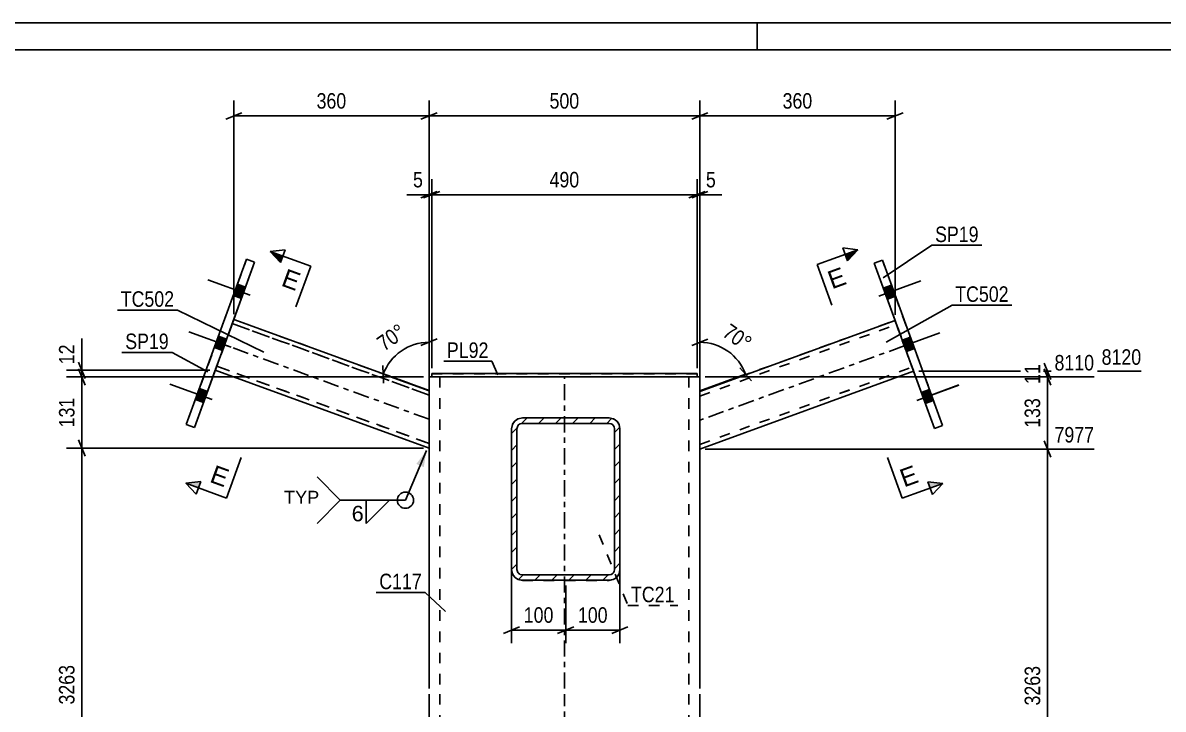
# Model space of a CAD drawing. Header units: millimetres. Extents: x -135 to 459, y -180 to 240.
# Drawn here: x 113.8 to 324.3, y 112.8 to 239.6 of the extents above; entities that cross this region are included whole.
import ezdxf

# ---------------------------------------------------------------- set-up
doc = ezdxf.new("R2010")
doc.units = ezdxf.units.MM
doc.linetypes.add('DXK_LINE_DOT2', pattern=[3.9198, 1.9599, -1.9599])
doc.linetypes.add('DXK_LINE_DOT3', pattern=[5.9187, 2.979, -0.9799, 0.9799, -0.9799])
doc.styles.add('Arial', font='ARIAL.TTF', dxfattribs={"height": 0.2})
doc.styles.add('Arial Narrow', font='ARIALN.TTF', dxfattribs={"height": 0.2})

# ---------------------------------------------------------------- blocks, each defined once
blk = doc.blocks.new('Unknown-284869733-1134')
at = {"color": 5, "linetype": 'Continuous'}
for p, q in [((459.38, 239.6), (-134.62, 239.6)), ((249.38, 234.6), (249.38, 239.6)), ((454.38, 234.6), (-129.62, 234.6))]:
    blk.add_line(p, q, dxfattribs=at)
blk = doc.blocks.new('Part-284869733-2515 - 2499')
at = {"color": 2, "linetype": 'Continuous'}
for p, q in [((155.06, 195.91), (143.95, 165.37)), ((156.56, 195.36), (155.06, 195.91)), ((145.45, 164.82), (156.56, 195.36)), ((156.56, 195.35), (152.72, 184.78)), ((156.56, 195.36), (156.56, 195.35)), ((156.56, 195.35), (156.56, 195.35)), ((149.3, 175.39), (145.45, 164.81)), ((143.95, 165.37), (145.45, 164.82)), ((143.95, 165.37), (143.95, 165.36)), ((143.95, 165.36), (143.95, 165.37)), ((145.45, 164.81), (143.95, 165.36)), ((145.45, 164.82), (145.45, 164.81))]:
    blk.add_line(p, q, dxfattribs=at)
at = {"color": 7, "linetype": 'DXK_LINE_DOT2'}
for p, q in [((143.95, 165.37), (155.06, 195.9)), ((155.06, 195.91), (155.06, 195.9)), ((155.06, 195.9), (156.56, 195.35)), ((152.72, 184.78), (149.3, 175.39))]:
    blk.add_line(p, q, dxfattribs=at)
blk = doc.blocks.new('Bolt-284869733-2510 - 2499')
at = {"linetype": 'Continuous'}
for points in [[(154.14, 188.68), (154.89, 190.75), (153.39, 191.3), (152.63, 189.23)], [(154.14, 188.68), (154.89, 190.75), (153.39, 191.3), (152.63, 189.23)], [(154.14, 188.69), (154.89, 190.75), (153.39, 191.3), (152.63, 189.23)], [(150.63, 179.05), (151.38, 181.12), (149.88, 181.67), (149.13, 179.6)], [(150.63, 179.05), (151.38, 181.12), (149.88, 181.66), (149.13, 179.6)], [(147.12, 169.42), (147.88, 171.49), (146.37, 172.04), (145.62, 169.97)], [(147.12, 169.42), (147.88, 171.49), (146.37, 172.03), (145.62, 169.97)], [(147.12, 169.42), (147.88, 171.49), (146.37, 172.03), (145.62, 169.97)]]:
    blk.add_hatch(color=1, dxfattribs=at).paths.add_polyline_path(points)
at = {"color": 1, "linetype": 'Continuous'}
for p, q in [((155.73, 189.27), (147.93, 192.11)), ((155.73, 189.27), (147.93, 192.11)), ((155.73, 189.27), (147.93, 192.11)), ((154.89, 190.75), (153.39, 191.3)), ((154.89, 190.75), (153.39, 191.3)), ((154.89, 190.75), (153.39, 191.3)), ((154.14, 188.68), (152.63, 189.23)), ((154.14, 188.68), (152.63, 189.23)), ((154.14, 188.69), (152.63, 189.23)), ((152.23, 179.64), (144.43, 182.48)), ((152.23, 179.64), (144.43, 182.48)), ((151.38, 181.12), (149.88, 181.67)), ((151.38, 181.12), (149.88, 181.66)), ((150.63, 179.05), (149.13, 179.6)), ((150.63, 179.05), (149.13, 179.6)), ((148.72, 170.01), (140.92, 172.85)), ((148.72, 170.01), (140.92, 172.85)), ((148.72, 170.01), (140.92, 172.85)), ((147.88, 171.49), (146.37, 172.04)), ((147.88, 171.49), (146.37, 172.03)), ((147.88, 171.49), (146.37, 172.03)), ((147.12, 169.42), (145.62, 169.97)), ((147.12, 169.42), (145.62, 169.97)), ((147.12, 169.42), (145.62, 169.97))]:
    blk.add_line(p, q, dxfattribs=at)
blk = doc.blocks.new('Part-284869733-2651 - 2499')
at = {"color": 7, "linetype": 'DXK_LINE_DOT2'}
for p, q in [((206, 166.58), (205.24, 166.43)), ((206, 166.58), (222, 166.58)), ((206, 166.58), (206, 166.58)), ((222, 166.58), (222, 166.58)), ((222.77, 166.43), (222, 166.58)), ((204.15, 165.34), (204, 164.58)), ((204, 164.58), (204, 138.58)), ((205, 164.58), (205.08, 164.96)), ((205, 164.58), (205, 164.58)), ((205, 138.58), (205, 164.58)), ((205.08, 164.96), (205.08, 164.96)), ((205.62, 165.5), (206, 165.58)), ((206, 165.58), (206, 165.58)), ((206, 165.58), (222, 165.58)), ((222, 165.58), (222, 165.58)), ((222, 165.58), (222.38, 165.5)), ((222.93, 164.96), (222.93, 164.96)), ((222.93, 164.96), (223, 164.58)), ((223, 164.58), (223, 164.58)), ((223, 138.58), (223, 164.58)), ((224, 164.58), (223.85, 165.34)), ((224, 164.58), (224, 138.58)), ((204, 138.58), (204.15, 137.81)), ((204.15, 137.81), (204.15, 137.81)), ((205, 138.58), (205, 138.58)), ((205.08, 138.2), (205, 138.58)), ((206, 137.58), (205.62, 137.66)), ((206, 137.58), (206, 137.58)), ((206, 137.58), (222, 137.58)), ((222.38, 137.66), (222, 137.58)), ((222, 137.58), (222, 137.58)), ((223, 138.58), (222.93, 138.2)), ((223, 138.58), (223, 138.58)), ((223.85, 137.81), (224, 138.58)), ((223.85, 137.81), (223.85, 137.81)), ((205.24, 136.73), (206, 136.58)), ((206, 136.58), (222, 136.58)), ((206, 136.58), (206, 136.58)), ((222, 136.58), (222.77, 136.73)), ((222, 136.58), (222, 136.58))]:
    blk.add_line(p, q, dxfattribs=at)
at = {"color": 7, "linetype": 'DXK_LINE_DOT3'}
blk.add_line((214, 151.57), (214, 151.58), dxfattribs=at)
at = {"color": 7, "linetype": 'DXK_LINE_DOT2'}
for centre, radius, start, end in [((206, 164.58), 2, 112.5, 157.5), ((222, 164.58), 2, 22.5, 67.5), ((206, 164.58), 1, 112.5, 157.5), ((222, 164.58), 1, 22.5, 67.5), ((206, 138.58), 2, 202.5, 247.5), ((206, 138.58), 1, 202.5, 247.5), ((222, 138.58), 1, 292.5, 337.5), ((222, 138.58), 2, 292.5, 337.5)]:
    blk.add_arc(centre, radius, start, end, dxfattribs=at)
blk = doc.blocks.new('Part-284869733-2594 - 2499')
at = {"color": 7, "linetype": 'DXK_LINE_DOT2'}
for p, q in [((152.38, 183.86), (149.59, 176.2)), ((152.38, 183.86), (149.63, 176.32)), ((152.27, 183.57), (149.74, 176.6)), ((152.27, 183.57), (149.74, 176.6)), ((152.27, 183.57), (152.42, 183.97)), ((152.36, 183.81), (152.27, 183.57)), ((152.42, 183.98), (152.36, 183.81)), ((152.56, 184.34), (152.38, 183.86)), ((152.38, 183.86), (152.56, 184.34)), ((152.42, 183.97), (152.44, 184.03)), ((152.44, 184.03), (152.42, 183.98)), ((152.44, 184.03), (188.76, 170.81)), ((188.76, 170.81), (152.44, 184.03)), ((152.44, 184.03), (152.44, 184.03)), ((152.68, 184.67), (152.56, 184.34)), ((152.56, 184.34), (152.68, 184.67)), ((152.72, 184.78), (152.68, 184.67)), ((152.68, 184.67), (152.72, 184.78)), ((188.76, 171.66), (152.72, 184.78)), ((152.72, 184.78), (152.72, 184.78)), ((149.34, 175.5), (149.3, 175.39)), ((149.3, 175.39), (149.34, 175.5)), ((149.3, 175.39), (149.3, 175.39)), ((149.46, 175.83), (149.34, 175.5)), ((149.34, 175.5), (149.46, 175.83)), ((149.46, 175.83), (149.63, 176.32)), ((149.59, 176.2), (149.46, 175.83)), ((149.59, 176.2), (149.57, 176.14)), ((149.57, 176.14), (149.59, 176.2)), ((149.57, 176.14), (188.76, 161.87)), ((188.76, 161.87), (149.57, 176.14)), ((149.57, 176.14), (149.57, 176.14)), ((149.74, 176.6), (149.59, 176.2)), ((149.59, 176.2), (149.65, 176.36)), ((149.65, 176.36), (149.74, 176.6)), ((188.76, 161.02), (188.76, 171.66))]:
    blk.add_line(p, q, dxfattribs=at)
at = {"color": 2, "linetype": 'Continuous'}
for p, q in [((188.76, 171.66), (152.72, 184.78)), ((149.3, 175.39), (188.76, 161.02)), ((188.76, 161.02), (149.3, 175.39))]:
    blk.add_line(p, q, dxfattribs=at)
at = {"color": 7, "linetype": 'DXK_LINE_DOT3'}
blk.add_line((188.76, 166.34), (151.01, 180.09), dxfattribs=at)
blk = doc.blocks.new('Bolt-284869733-2535 - 2499')
at = {"linetype": 'Continuous'}
for points in [[(272.64, 190.58), (273.39, 188.51), (274.9, 189.06), (274.14, 191.13)], [(272.64, 190.58), (273.39, 188.51), (274.9, 189.06), (274.14, 191.12)], [(272.64, 190.58), (273.39, 188.51), (274.9, 189.06), (274.14, 191.12)], [(276.15, 180.94), (276.9, 178.88), (278.4, 179.42), (277.65, 181.49)], [(276.15, 180.95), (276.9, 178.88), (278.4, 179.43), (277.65, 181.49)], [(279.65, 171.31), (280.4, 169.24), (281.91, 169.79), (281.15, 171.86)], [(279.65, 171.31), (280.4, 169.25), (281.91, 169.79), (281.15, 171.86)], [(279.65, 171.32), (280.4, 169.25), (281.91, 169.8), (281.15, 171.86)]]:
    blk.add_hatch(color=1, dxfattribs=at).paths.add_polyline_path(points)
at = {"color": 1, "linetype": 'Continuous'}
for p, q in [((271.79, 189.1), (279.59, 191.94)), ((271.79, 189.1), (279.59, 191.94)), ((271.79, 189.1), (279.59, 191.94)), ((272.64, 190.58), (274.14, 191.13)), ((272.64, 190.58), (274.14, 191.12)), ((272.64, 190.58), (274.14, 191.12)), ((273.39, 188.51), (274.9, 189.06)), ((273.39, 188.51), (274.9, 189.06)), ((273.39, 188.51), (274.9, 189.06)), ((275.3, 179.47), (283.1, 182.31)), ((275.3, 179.47), (283.1, 182.3)), ((276.15, 180.94), (277.65, 181.49)), ((276.15, 180.95), (277.65, 181.49)), ((276.9, 178.88), (278.4, 179.43)), ((276.9, 178.88), (278.4, 179.42)), ((278.81, 169.84), (286.61, 172.68)), ((278.81, 169.83), (286.61, 172.67)), ((278.81, 169.84), (286.61, 172.67)), ((279.65, 171.31), (281.15, 171.86)), ((279.65, 171.31), (281.15, 171.86)), ((279.65, 171.32), (281.15, 171.86)), ((280.4, 169.25), (281.91, 169.8)), ((280.4, 169.24), (281.91, 169.79)), ((280.4, 169.25), (281.91, 169.79))]:
    blk.add_line(p, q, dxfattribs=at)
blk = doc.blocks.new('Part-284869733-2554 - 2499')
at = {"linetype": 'Continuous'}
blk.add_hatch(color=2, dxfattribs=at).paths.add_polyline_path([(188.76, 35.46), (187.96, 36.86), (189.56, 36.86)])
at = {"color": 2, "linetype": 'Continuous'}
for p, q in [((188.76, 174.17), (188.76, 116.58)), ((188.76, 174.17), (189.07, 174.17)), ((189.07, 174.17), (189.26, 174.17)), ((190.94, 174.17), (191.23, 174.17)), ((191.23, 174.17), (192.76, 174.17)), ((192.76, 174.17), (234.76, 174.17)), ((234.76, 174.17), (236.29, 174.17)), ((236.59, 174.17), (236.29, 174.17)), ((238.46, 174.17), (238.26, 174.17)), ((238.46, 174.17), (238.76, 174.17)), ((238.76, 174.17), (238.76, 116.58)), ((188.76, 115.58), (188.76, 36.4)), ((238.76, 115.58), (238.76, 36.4)), ((188.76, 35.46), (187.96, 36.86)), ((187.96, 36.86), (189.56, 36.86)), ((189.56, 36.86), (188.76, 35.46)), ((188.76, 35.4), (188.76, 15.4)), ((238.76, 35.4), (238.76, 15.4))]:
    blk.add_line(p, q, dxfattribs=at)
at = {"color": 7, "linetype": 'DXK_LINE_DOT2'}
for p, q in [((189.07, 174.16), (188.76, 174.16)), ((189.94, 174.16), (189.07, 174.16)), ((189.26, 174.17), (189.94, 174.17)), ((189.94, 174.17), (190.94, 174.17)), ((191.23, 174.16), (189.94, 174.16)), ((190.76, 174.17), (190.76, 116.58)), ((190.92, 174.17), (190.76, 174.17)), ((190.76, 174.16), (190.92, 174.16)), ((191.35, 174.17), (190.92, 174.17)), ((190.92, 174.16), (191.35, 174.16)), ((192.76, 174.16), (191.23, 174.16)), ((192, 174.17), (191.35, 174.17)), ((191.35, 174.16), (192, 174.16)), ((192.76, 174.17), (192, 174.17)), ((192, 174.16), (192.76, 174.16)), ((192.76, 174.17), (234.76, 174.17)), ((192.76, 174.16), (234.76, 174.16)), ((192.76, 174.16), (234.76, 174.16)), ((235.53, 174.17), (234.76, 174.17)), ((234.76, 174.16), (235.53, 174.16)), ((236.29, 174.16), (234.76, 174.16)), ((236.18, 174.17), (235.53, 174.17)), ((235.53, 174.16), (236.18, 174.16)), ((236.61, 174.17), (236.18, 174.17)), ((236.18, 174.16), (236.61, 174.16)), ((237.59, 174.16), (236.29, 174.16)), ((237.59, 174.17), (236.59, 174.17)), ((236.76, 174.17), (236.61, 174.17)), ((236.61, 174.16), (236.76, 174.16)), ((236.76, 174.17), (236.76, 116.58)), ((238.26, 174.17), (237.59, 174.17)), ((238.46, 174.16), (237.59, 174.16)), ((238.76, 174.16), (238.46, 174.16)), ((190.76, 115.58), (190.76, 36.4)), ((236.76, 115.58), (236.76, 36.4)), ((190.76, 35.4), (190.76, 0.39)), ((236.76, 35.4), (236.76, 0.39)), ((188.76, 15.4), (188.76, 0.39)), ((238.76, 15.4), (238.76, 0.39)), ((188.76, 0.39), (188.76, 0.4)), ((189.07, 0.4), (188.76, 0.4)), ((188.76, 0.39), (189.07, 0.39)), ((189.94, 0.4), (189.07, 0.4)), ((189.07, 0.39), (189.94, 0.39)), ((191.23, 0.4), (189.94, 0.4)), ((189.94, 0.39), (191.23, 0.39)), ((190.76, 0.39), (190.76, 0.4)), ((190.76, 0.4), (190.92, 0.4)), ((190.92, 0.39), (190.76, 0.39)), ((190.92, 0.4), (191.35, 0.4)), ((191.35, 0.39), (190.92, 0.39)), ((192.76, 0.4), (191.23, 0.4)), ((191.23, 0.39), (192.76, 0.39)), ((191.35, 0.4), (192, 0.4)), ((192, 0.39), (191.35, 0.39)), ((192, 0.4), (192.76, 0.4)), ((192.76, 0.39), (192, 0.39)), ((192.76, 0.4), (234.76, 0.4)), ((192.76, 0.4), (234.76, 0.4)), ((192.76, 0.39), (234.76, 0.39)), ((192.76, 0.39), (234.76, 0.39)), ((234.76, 0.4), (235.53, 0.4)), ((236.29, 0.4), (234.76, 0.4)), ((235.53, 0.39), (234.76, 0.39)), ((234.76, 0.39), (236.29, 0.39)), ((235.53, 0.4), (236.18, 0.4)), ((236.18, 0.39), (235.53, 0.39)), ((236.18, 0.4), (236.61, 0.4)), ((236.61, 0.39), (236.18, 0.39)), ((237.59, 0.4), (236.29, 0.4)), ((236.29, 0.39), (237.59, 0.39)), ((236.61, 0.4), (236.76, 0.4)), ((236.76, 0.39), (236.61, 0.39)), ((236.76, 0.39), (236.76, 0.4)), ((238.46, 0.4), (237.59, 0.4)), ((237.59, 0.39), (238.46, 0.39)), ((238.76, 0.4), (238.46, 0.4)), ((238.46, 0.39), (238.76, 0.39)), ((238.76, 0.39), (238.76, 0.4))]:
    blk.add_line(p, q, dxfattribs=at)
at = {"color": 7, "linetype": 'DXK_LINE_DOT3'}
for p, q in [((213.76, 116.58), (213.76, 174.16)), ((213.76, 36.4), (213.76, 115.58)), ((213.76, 0.39), (213.76, 35.4))]:
    blk.add_line(p, q, dxfattribs=at)
at = {"color": 2, "linetype": 'Continuous'}
blk.add_circle((188.76, 36.36), 1, dxfattribs=at)
blk = doc.blocks.new('Part-284869733-2639 - 2499')
at = {"linetype": 'Continuous'}
h = blk.add_hatch(dxfattribs=at)
h.set_pattern_fill('', scale=0.7, style=0, pattern_type=0)
h.set_pattern_definition([(45, (204.002, 138.5916), (-1.57154, 1.57154), [])])
h.paths.add_polyline_path([(204, 164.59), (204, 138.59), (204.15, 137.83), (204.59, 137.18), (205.24, 136.74), (206, 136.59), (222, 136.59), (222.77, 136.74), (223.42, 137.18), (223.85, 137.83), (224, 138.59), (224, 164.59), (223.85, 165.36), (223.42, 166.01), (222.77, 166.44), (222, 166.59), (206, 166.59), (205.24, 166.44), (204.59, 166.01), (204.15, 165.36)])
h.paths.add_polyline_path([(205.29, 165.3), (205.62, 165.52), (206, 165.59), (222, 165.59), (222.38, 165.52), (222.71, 165.3), (222.93, 164.97), (223, 164.59), (223, 138.59), (222.93, 138.21), (222.71, 137.88), (222.38, 137.67), (222, 137.59), (206, 137.59), (205.62, 137.67), (205.29, 137.88), (205.08, 138.21), (205, 138.59), (205, 164.59), (205.08, 164.97)])
at = {"color": 7, "linetype": 'DXK_LINE_DOT2'}
for p, q in [((205.24, 166.44), (206, 166.59)), ((206, 166.59), (222, 166.59)), ((206, 166.59), (206, 166.59)), ((222, 166.59), (222, 166.59)), ((222, 166.59), (222.77, 166.44)), ((204, 164.59), (204.15, 165.35)), ((204, 164.59), (204, 138.59)), ((205.08, 164.97), (205, 164.59)), ((205, 164.59), (205, 164.59)), ((205, 138.59), (205, 164.59)), ((205.08, 164.97), (205.08, 164.97)), ((222.93, 164.97), (222.93, 164.97)), ((223, 164.59), (222.93, 164.97)), ((223, 164.59), (223, 164.59)), ((223, 138.59), (223, 164.59)), ((223.85, 165.35), (224, 164.59)), ((224, 164.59), (224, 138.59)), ((204.15, 137.82), (204, 138.59)), ((204.15, 137.82), (204.15, 137.83)), ((205, 138.59), (205, 138.59)), ((205, 138.59), (205.08, 138.21)), ((205.62, 137.66), (206, 137.59)), ((206, 137.59), (206, 137.59)), ((206, 137.59), (222, 137.59)), ((222, 137.59), (222.38, 137.66)), ((222, 137.59), (222, 137.59)), ((222.93, 138.21), (223, 138.59)), ((223, 138.59), (223, 138.59)), ((224, 138.59), (223.85, 137.82)), ((223.85, 137.82), (223.85, 137.83)), ((224, 138.59), (224, 138.59))]:
    blk.add_line(p, q, dxfattribs=at)
at = {"color": 2, "linetype": 'Continuous'}
for p, q in [((206, 166.59), (205.24, 166.44)), ((206, 166.59), (222, 166.59)), ((222.77, 166.44), (222, 166.59)), ((204.15, 165.36), (204, 164.59)), ((204, 138.59), (204, 164.59)), ((205, 164.59), (205.08, 164.97)), ((205, 138.59), (205, 164.59)), ((206, 165.59), (205.62, 165.51)), ((205.62, 165.52), (206, 165.59)), ((206, 165.59), (206, 165.59)), ((206, 165.59), (222, 165.59)), ((206, 165.59), (222, 165.59)), ((222, 165.59), (222, 165.59)), ((222.38, 165.51), (222, 165.59)), ((222, 165.59), (222.38, 165.52)), ((222.93, 164.97), (223, 164.59)), ((223, 138.59), (223, 164.59)), ((224, 164.59), (223.85, 165.36)), ((224, 138.59), (224, 164.59)), ((204, 138.59), (204.15, 137.83)), ((205.08, 138.21), (205, 138.59)), ((206, 137.59), (205.62, 137.67)), ((206, 137.59), (222, 137.59)), ((222.38, 137.67), (222, 137.59)), ((223, 138.59), (222.93, 138.21)), ((223.85, 137.83), (224, 138.59)), ((206, 136.59), (205.24, 136.74)), ((205.24, 136.74), (206, 136.59)), ((206, 136.59), (222, 136.59)), ((206, 136.59), (206, 136.59)), ((206, 136.59), (222, 136.59)), ((222.77, 136.74), (222, 136.59)), ((222, 136.59), (222.77, 136.74)), ((222, 136.59), (222, 136.59))]:
    blk.add_line(p, q, dxfattribs=at)
at = {"color": 7, "linetype": 'DXK_LINE_DOT3'}
blk.add_line((214, 151.59), (214, 151.59), dxfattribs=at)
at = {"color": 7, "linetype": 'DXK_LINE_DOT2'}
for centre, radius, start, end in [((206, 164.59), 2, 112.5, 157.5), ((222, 164.59), 2, 22.5, 67.5), ((206, 138.59), 1, 202.5, 247.5), ((222, 138.59), 1, 292.5, 337.5)]:
    blk.add_arc(centre, radius, start, end, dxfattribs=at)
at = {"color": 2, "linetype": 'Continuous'}
for centre, radius, start, end in [((206, 164.59), 2, 112.5, 157.5), ((222, 164.59), 2, 22.5, 67.5), ((206, 164.59), 1, 112.5, 157.5), ((206, 164.59), 1, 112.5, 157.5), ((222, 164.59), 1, 22.5, 67.5), ((222, 164.59), 1, 22.5, 67.5), ((206, 138.59), 2, 202.5, 247.5), ((206, 138.59), 2, 202.5, 247.5), ((206, 138.59), 1, 202.5, 247.5), ((222, 138.59), 1, 292.5, 337.5), ((222, 138.59), 2, 292.5, 337.5), ((222, 138.59), 2, 292.5, 337.5)]:
    blk.add_arc(centre, radius, start, end, dxfattribs=at)
blk = doc.blocks.new('Part-284869733-2588 - 2499')
at = {"color": 2, "linetype": 'Continuous'}
for p, q in [((272.47, 195.73), (270.96, 195.19)), ((270.96, 195.19), (282.08, 164.65)), ((270.96, 195.19), (270.96, 195.18)), ((270.96, 195.18), (270.97, 195.18)), ((270.96, 195.18), (274.81, 184.61)), ((283.58, 165.19), (272.47, 195.73)), ((278.23, 175.21), (282.08, 164.64)), ((282.08, 164.65), (283.58, 165.19)), ((283.58, 165.19), (282.08, 164.64)), ((282.08, 164.65), (282.08, 164.64)), ((283.58, 165.19), (283.58, 165.19)), ((283.58, 165.19), (283.58, 165.19))]:
    blk.add_line(p, q, dxfattribs=at)
at = {"color": 7, "linetype": 'DXK_LINE_DOT2'}
for p, q in [((270.97, 195.18), (272.47, 195.73)), ((272.47, 195.73), (272.47, 195.73)), ((283.58, 165.19), (272.47, 195.73)), ((274.81, 184.61), (278.23, 175.21))]:
    blk.add_line(p, q, dxfattribs=at)
blk = doc.blocks.new('Part-284869733-2609 - 2499')
at = {"color": 2, "linetype": 'Continuous'}
for p, q in [((238.26, 174.77), (189.26, 174.77)), ((189.26, 174.17), (189.26, 174.77)), ((189.26, 174.17), (190.94, 174.17)), ((238.26, 174.17), (236.59, 174.17)), ((238.26, 174.17), (238.26, 174.77))]:
    blk.add_line(p, q, dxfattribs=at)
at = {"color": 7, "linetype": 'DXK_LINE_DOT2'}
for p, q in [((189.26, 174.76), (238.26, 174.76)), ((189.26, 174.16), (189.26, 174.17)), ((189.26, 174.16), (189.26, 174.17)), ((238.26, 174.16), (189.26, 174.16)), ((236.59, 174.17), (190.94, 174.17)), ((238.26, 174.16), (238.26, 174.17)), ((238.26, 174.17), (238.26, 174.16))]:
    blk.add_line(p, q, dxfattribs=at)
blk = doc.blocks.new('Part-284869733-2656 - 2499')
at = {"color": 2, "linetype": 'Continuous'}
for p, q in [((274.81, 184.61), (238.76, 171.49)), ((238.76, 160.85), (278.23, 175.21)), ((238.76, 160.85), (278.23, 175.21))]:
    blk.add_line(p, q, dxfattribs=at)
at = {"color": 7, "linetype": 'DXK_LINE_DOT2'}
for p, q in [((238.76, 171.49), (274.81, 184.61)), ((238.76, 170.64), (275.08, 183.86)), ((238.76, 170.64), (275.08, 183.86)), ((274.81, 184.61), (274.81, 184.61)), ((274.81, 184.61), (274.85, 184.5)), ((274.85, 184.5), (274.81, 184.61)), ((274.85, 184.5), (274.97, 184.17)), ((274.97, 184.17), (274.85, 184.5)), ((274.97, 184.17), (275.15, 183.68)), ((275.08, 183.86), (274.97, 184.17)), ((275.08, 183.86), (277.89, 176.14)), ((275.08, 183.86), (275.08, 183.86)), ((275.11, 183.8), (275.08, 183.86)), ((275.08, 183.86), (275.11, 183.8)), ((275.25, 183.4), (275.11, 183.8)), ((275.11, 183.8), (275.17, 183.64)), ((275.15, 183.68), (277.89, 176.14)), ((275.17, 183.64), (275.25, 183.39)), ((275.25, 183.4), (277.79, 176.43)), ((275.25, 183.39), (277.79, 176.43)), ((238.76, 161.7), (277.96, 175.97)), ((238.76, 161.7), (277.96, 175.96)), ((277.79, 176.43), (277.94, 176.02)), ((277.88, 176.19), (277.79, 176.43)), ((277.94, 176.02), (277.88, 176.19)), ((277.89, 176.14), (278.07, 175.65)), ((278.07, 175.65), (277.89, 176.14)), ((277.94, 176.02), (277.96, 175.96)), ((277.96, 175.97), (277.94, 176.02)), ((277.96, 175.96), (277.96, 175.97)), ((278.07, 175.65), (278.19, 175.33)), ((278.19, 175.33), (278.07, 175.65)), ((278.19, 175.33), (278.23, 175.21)), ((278.23, 175.21), (278.19, 175.33)), ((278.23, 175.21), (278.23, 175.21)), ((238.76, 171.49), (238.76, 160.85))]:
    blk.add_line(p, q, dxfattribs=at)
at = {"color": 7, "linetype": 'DXK_LINE_DOT3'}
blk.add_line((276.52, 179.91), (238.76, 166.17), dxfattribs=at)
blk = doc.blocks.new('AngleDimension-284869733-2753 - 2499')
at = {"color": 7, "linetype": 'Continuous'}
for p, q in [((187.26, 179.98), (190.26, 181.18)), ((188.76, 172.58), (188.76, 180.58)), ((188.76, 180.58), (188.76, 171.58)), ((180.26, 176.27), (180.36, 173.04)), ((180.31, 174.66), (188.76, 171.58))]:
    blk.add_line(p, q, dxfattribs=at)
blk.add_arc((188.76, 171.58), 9, 90, 160, dxfattribs=at)
at = {"color": 0}
blk.add_wipeout([(185.63, 181.69), (183.22, 185.13), (177.93, 181.42), (180.34, 177.98)], dxfattribs=at)
at = {"color": 3, "style": 'Arial Narrow'}
blk.add_text('70°', height=2.863, rotation=35.002, dxfattribs=at).set_placement((180.48, 178.82))
blk = doc.blocks.new('AngleDimension-284869733-2749 - 2499')
at = {"color": 7, "linetype": 'Continuous'}
for p, q in [((240.26, 181.17), (237.26, 179.97)), ((238.76, 172.57), (238.76, 180.57)), ((238.76, 180.57), (238.76, 171.57)), ((246.14, 175.85), (248.3, 173.45)), ((247.22, 174.65), (238.76, 171.57))]:
    blk.add_line(p, q, dxfattribs=at)
blk.add_arc((238.76, 171.57), 9, 20, 90, dxfattribs=at)
at = {"color": 0}
blk.add_wipeout([(247.19, 177.98), (249.6, 181.42), (244.31, 185.12), (241.9, 181.68)], dxfattribs=at)
at = {"color": 3, "style": 'Arial Narrow'}
blk.add_text('70°', height=2.863, rotation=-35.002, dxfattribs=at).set_placement((242.74, 181.83))
blk = doc.blocks.new('StraightDimension-284869733-2773 - 2499')
at = {"color": 7, "linetype": 'Continuous'}
for p, q in [((224, 150.35), (224, 124.99)), ((214, 135.6), (214, 124.99)), ((212.5, 126.79), (215.5, 127.99)), ((214, 127.39), (224, 127.39)), ((225.5, 127.99), (222.5, 126.79))]:
    blk.add_line(p, q, dxfattribs=at)
at = {"color": 0}
blk.add_wipeout([(222.34, 128.14), (222.34, 132.34), (215.66, 132.34), (215.66, 128.14)], dxfattribs=at)
at = {"color": 3, "style": 'Arial Narrow'}
blk.add_text('100', height=2.863, dxfattribs=at).set_placement((216.26, 128.74))
blk = doc.blocks.new('StraightDimension-284869733-2777 - 2499')
at = {"color": 7, "linetype": 'Continuous'}
for p, q in [((204, 150.35), (204, 124.99)), ((214, 135.6), (214, 124.99)), ((202.5, 126.79), (205.5, 127.99)), ((204, 127.39), (214, 127.39)), ((215.5, 127.99), (212.5, 126.79))]:
    blk.add_line(p, q, dxfattribs=at)
at = {"color": 0}
blk.add_wipeout([(212.34, 128.14), (212.34, 132.34), (205.66, 132.34), (205.66, 128.14)], dxfattribs=at)
at = {"color": 3, "style": 'Arial Narrow'}
blk.add_text('100', height=2.863, dxfattribs=at).set_placement((206.26, 128.74))
blk = doc.blocks.new('StraightDimension-284869733-2782 - 2499')
at = {"color": 7, "linetype": 'Continuous'}
for p, q in [((188.76, 175.16), (188.76, 210.69)), ((189.26, 175.77), (189.26, 210.69)), ((187.26, 207.24), (190.26, 208.44)), ((190.76, 208.44), (187.76, 207.24)), ((188.76, 207.84), (189.26, 207.84))]:
    blk.add_line(p, q, dxfattribs=at)
at = {"color": 0}
blk.add_wipeout([(188.24, 208.59), (188.24, 212.79), (185.21, 212.79), (185.21, 208.59)], dxfattribs=at)
at = {"color": 7, "linetype": 'Continuous'}
blk.add_line((188.76, 207.84), (184.69, 207.84), dxfattribs=at)
blk.add_line((188.76, 207.84), (184.69, 207.84), dxfattribs=at)
at = {"color": 3, "style": 'Arial Narrow'}
blk.add_text('5', height=2.86, dxfattribs=at).set_placement((185.81, 209.19))
blk = doc.blocks.new('StraightDimension-284869733-2788 - 2499')
at = {"color": 7, "linetype": 'Continuous'}
for p, q in [((189.26, 175.77), (189.26, 210.69)), ((238.26, 175.77), (238.26, 210.69)), ((190.76, 208.44), (187.76, 207.24)), ((189.26, 207.84), (238.26, 207.84)), ((236.76, 207.24), (239.76, 208.44))]:
    blk.add_line(p, q, dxfattribs=at)
at = {"color": 0}
blk.add_wipeout([(217.11, 208.59), (217.11, 212.79), (210.42, 212.79), (210.42, 208.59)], dxfattribs=at)
at = {"color": 3, "style": 'Arial Narrow'}
blk.add_text('490', height=2.863, dxfattribs=at).set_placement((211.02, 209.19))
blk = doc.blocks.new('StraightDimension-284869733-2796 - 2499')
at = {"color": 7, "linetype": 'Continuous'}
for p, q in [((238.26, 175.77), (238.26, 210.69)), ((238.76, 175.16), (238.76, 210.69)), ((236.76, 207.24), (239.76, 208.44)), ((240.26, 208.44), (237.26, 207.24)), ((238.26, 207.84), (238.76, 207.84))]:
    blk.add_line(p, q, dxfattribs=at)
at = {"color": 0}
blk.add_wipeout([(242.32, 208.59), (242.32, 212.79), (239.29, 212.79), (239.29, 208.59)], dxfattribs=at)
at = {"color": 7, "linetype": 'Continuous'}
blk.add_line((238.76, 207.84), (242.84, 207.84), dxfattribs=at)
blk.add_line((238.76, 207.84), (242.84, 207.84), dxfattribs=at)
at = {"color": 3, "style": 'Arial Narrow'}
blk.add_text('5', height=2.86, dxfattribs=at).set_placement((239.89, 209.19))
blk = doc.blocks.new('StraightDimension-284869733-6772 - 2499')
at = {"color": 7, "linetype": 'Continuous'}
for p, q in [((238.76, 172.57), (238.76, 225.24)), ((274.81, 185.61), (274.81, 225.24)), ((240.26, 222.99), (237.26, 221.79)), ((238.76, 222.39), (274.81, 222.39)), ((273.31, 221.79), (276.31, 222.99))]:
    blk.add_line(p, q, dxfattribs=at)
at = {"color": 0}
blk.add_wipeout([(260.13, 223.14), (260.13, 227.34), (253.45, 227.34), (253.45, 223.14)], dxfattribs=at)
at = {"color": 3, "style": 'Arial Narrow'}
blk.add_text('360', height=2.863, dxfattribs=at).set_placement((254.05, 223.74))
blk = doc.blocks.new('StraightDimension-284869733-6773 - 2499')
at = {"color": 7, "linetype": 'Continuous'}
for p, q in [((188.76, 172.66), (188.76, 225.24)), ((238.76, 172.57), (238.76, 225.24)), ((190.26, 222.99), (187.26, 221.79)), ((188.76, 222.39), (238.76, 222.39)), ((237.26, 221.79), (240.26, 222.99))]:
    blk.add_line(p, q, dxfattribs=at)
at = {"color": 0}
blk.add_wipeout([(217.11, 223.14), (217.11, 227.34), (210.42, 227.34), (210.42, 223.14)], dxfattribs=at)
at = {"color": 3, "style": 'Arial Narrow'}
blk.add_text('500', height=2.863, dxfattribs=at).set_placement((211.02, 223.74))
blk = doc.blocks.new('StraightDimension-284869733-6774 - 2499')
at = {"color": 7, "linetype": 'Continuous'}
for p, q in [((152.72, 185.78), (152.72, 225.24)), ((188.76, 172.66), (188.76, 225.24)), ((154.22, 222.99), (151.22, 221.79)), ((152.72, 222.39), (188.76, 222.39)), ((187.26, 221.79), (190.26, 222.99))]:
    blk.add_line(p, q, dxfattribs=at)
at = {"color": 0}
blk.add_wipeout([(174.08, 223.14), (174.08, 227.34), (167.4, 227.34), (167.4, 223.14)], dxfattribs=at)
at = {"color": 3, "style": 'Arial Narrow'}
blk.add_text('360', height=2.863, dxfattribs=at).set_placement((168, 223.74))
blk = doc.blocks.new('StraightDimension-284869733-6996 - 2499')
at = {"color": 7, "linetype": 'Continuous'}
for p, q in [((124.05, 176.89), (125.25, 173.89)), ((148.3, 175.39), (121.8, 175.39)), ((125.25, 172.66), (124.05, 175.66)), ((124.65, 174.16), (124.65, 175.39)), ((187.76, 174.16), (121.8, 174.16))]:
    blk.add_line(p, q, dxfattribs=at)
at = {"color": 0}
blk.add_wipeout([(123.9, 180.77), (119.7, 180.77), (119.7, 175.91), (123.9, 175.91)], dxfattribs=at)
at = {"color": 7, "linetype": 'Continuous'}
blk.add_line((124.65, 175.39), (124.65, 181.29), dxfattribs=at)
blk.add_line((124.65, 175.39), (124.65, 181.29), dxfattribs=at)
at = {"color": 3, "style": 'Arial Narrow'}
blk.add_text('12', height=2.863, rotation=90.0002, dxfattribs=at).set_placement((123.3, 176.51))
blk = doc.blocks.new('StraightDimension-284869733-6997 - 2499')
at = {"color": 7, "linetype": 'Continuous'}
for p, q in [((125.25, 172.66), (124.05, 175.66)), ((187.76, 174.16), (121.8, 174.16)), ((124.65, 161.02), (124.65, 174.16)), ((124.05, 162.52), (125.25, 159.52)), ((187.76, 161.02), (121.8, 161.02))]:
    blk.add_line(p, q, dxfattribs=at)
at = {"color": 0}
blk.add_wipeout([(123.9, 170.94), (119.7, 170.94), (119.7, 164.25), (123.9, 164.25)], dxfattribs=at)
at = {"color": 3, "style": 'Arial Narrow'}
blk.add_text('131', height=2.863, rotation=90.0002, dxfattribs=at).set_placement((123.3, 164.85))
blk = doc.blocks.new('StraightDimension-284869733-6998 - 2499')
at = {"color": 7, "linetype": 'Continuous'}
for p, q in [((125.25, 159.52), (124.05, 162.52)), ((187.76, 161.02), (121.8, 161.02)), ((124.65, 73.56), (124.65, 161.02)), ((124.05, 75.06), (125.25, 72.06)), ((159.57, 73.56), (121.8, 73.56))]:
    blk.add_line(p, q, dxfattribs=at)
at = {"color": 0}
blk.add_wipeout([(123.9, 121.55), (119.7, 121.55), (119.7, 113.04), (123.9, 113.04)], dxfattribs=at)
at = {"color": 3, "style": 'Arial Narrow'}
blk.add_text('3263', height=2.863, rotation=90.0002, dxfattribs=at).set_placement((123.3, 113.64))
blk = doc.blocks.new('StraightDimension-284869733-7030 - 2499')
at = {"color": 7, "linetype": 'Continuous'}
for p, q in [((279.23, 175.21), (320.27, 175.21)), ((302.36, 176.71), (303.56, 173.71)), ((303.56, 172.66), (302.36, 175.66)), ((302.96, 174.16), (302.96, 175.21)), ((239.76, 174.16), (311.57, 174.16))]:
    blk.add_line(p, q, dxfattribs=at)
at = {"color": 0, "linetype": 'Continuous'}
blk.add_wipeout([(320.87, 175.81), (320.87, 180.01), (312.36, 180.01), (312.36, 175.81)], dxfattribs=at)
at = {"color": 0}
blk.add_wipeout([(302.21, 177.12), (298.01, 177.12), (298.01, 172.26), (302.21, 172.26)], dxfattribs=at)
at = {"color": 3, "linetype": 'Continuous', "style": 'Arial Narrow'}
blk.add_text('8120', height=2.863, dxfattribs=at).set_placement((312.96, 176.41))
at = {"color": 3, "style": 'Arial Narrow'}
blk.add_text('11', height=2.863, rotation=90.0002, dxfattribs=at).set_placement((301.61, 172.86))
blk = doc.blocks.new('StraightDimension-284869733-7031 - 2499')
at = {"color": 7, "linetype": 'Continuous'}
for p, q in [((303.56, 172.66), (302.36, 175.66)), ((239.76, 174.16), (311.57, 174.16)), ((302.96, 160.85), (302.96, 174.16)), ((302.36, 162.35), (303.56, 159.35)), ((239.76, 160.85), (311.57, 160.85))]:
    blk.add_line(p, q, dxfattribs=at)
at = {"color": 0, "linetype": 'Continuous'}
blk.add_wipeout([(312.17, 174.76), (312.17, 178.96), (303.66, 178.96), (303.66, 174.76)], dxfattribs=at)
at = {"color": 0}
blk.add_wipeout([(302.21, 170.85), (298.01, 170.85), (298.01, 164.16), (302.21, 164.16)], dxfattribs=at)
at = {"color": 3, "linetype": 'Continuous', "style": 'Arial Narrow'}
blk.add_text('8110', height=2.863, dxfattribs=at).set_placement((304.26, 175.36))
at = {"color": 3, "style": 'Arial Narrow'}
blk.add_text('133', height=2.863, rotation=90.0002, dxfattribs=at).set_placement((301.61, 164.76))
blk = doc.blocks.new('StraightDimension-284869733-7032 - 2499')
at = {"color": 7, "linetype": 'Continuous'}
for p, q in [((303.56, 159.35), (302.36, 162.35)), ((239.76, 160.85), (311.57, 160.85)), ((302.96, 73.39), (302.96, 160.85)), ((302.36, 74.89), (303.56, 71.89)), ((267.95, 73.39), (311.57, 73.39))]:
    blk.add_line(p, q, dxfattribs=at)
at = {"color": 0, "linetype": 'Continuous'}
blk.add_wipeout([(312.17, 161.45), (312.17, 165.65), (303.66, 165.65), (303.66, 161.45)], dxfattribs=at)
at = {"color": 0}
blk.add_wipeout([(302.21, 121.37), (298.01, 121.37), (298.01, 112.86), (302.21, 112.86)], dxfattribs=at)
at = {"color": 3, "linetype": 'Continuous', "style": 'Arial Narrow'}
blk.add_text('7977', height=2.863, dxfattribs=at).set_placement((304.26, 162.05))
at = {"color": 3, "style": 'Arial Narrow'}
blk.add_text('3263', height=2.863, rotation=90.0002, dxfattribs=at).set_placement((301.61, 113.46))
blk = doc.blocks.new('Mark-284869733-2511 - 2499')
at = {"color": 0}
blk.add_wipeout([(140.71, 179.31), (140.71, 182.31), (132.67, 182.31), (132.67, 179.31)], dxfattribs=at)
blk.add_wipeout([(140.71, 179.31), (140.71, 182.31), (132.67, 182.31), (132.67, 179.31)], dxfattribs=at)
at = {"color": 30, "linetype": 'Continuous'}
for p in [(132.07, 178.71), (147.95, 175.12)]:
    blk.add_line(p, (141.31, 178.71), dxfattribs=at)
at = {"color": 3, "style": 'Arial Narrow'}
blk.add_text('SP19', height=2.863, dxfattribs=at).set_placement((132.67, 179.31))
blk = doc.blocks.new('Mark-284869733-2550 - 2499')
at = {"color": 0}
blk.add_wipeout([(187.43, 134.95), (187.43, 137.95), (179.58, 137.95), (179.58, 134.95)], dxfattribs=at)
blk.add_wipeout([(187.43, 134.95), (187.43, 137.95), (179.58, 137.95), (179.58, 134.95)], dxfattribs=at)
at = {"color": 30, "linetype": 'Continuous'}
for p in [(178.98, 134.35), (191.8, 130.81)]:
    blk.add_line(p, (188.03, 134.35), dxfattribs=at)
at = {"color": 3, "style": 'Arial Narrow'}
blk.add_text('C117', height=2.863, dxfattribs=at).set_placement((179.58, 134.95))
blk = doc.blocks.new('SectionMark-284869733-7859 - 2499')
at = {"linetype": 'Continuous'}
blk.add_hatch(color=6, dxfattribs=at).paths.add_polyline_path([(146.6, 154.83), (146.18, 153.66), (143.83, 154.51)])
at = {"color": 6, "linetype": 'Continuous'}
for p, q in [((159.42, 197.35), (162.2, 197.67)), ((143.83, 154.51), (146.6, 154.83)), ((145.75, 152.48), (143.83, 154.51)), ((146.6, 154.83), (145.75, 152.48))]:
    blk.add_line(p, q, dxfattribs=at)
at = {"color": 0, "linetype": 'Continuous'}
for points in [[(164.2, 190.02), (165.4, 193.31), (162.48, 194.38), (161.28, 191.09)], [(151, 153.76), (152.2, 157.05), (149.28, 158.11), (148.08, 154.82)]]:
    blk.add_wipeout(points, dxfattribs=at)
at = {"linetype": 'Continuous'}
blk.add_hatch(color=6, dxfattribs=at).paths.add_polyline_path([(161.77, 196.5), (161.34, 195.32), (159.42, 197.35)])
at = {"color": 6, "linetype": 'Continuous'}
for p, q in [((166.94, 194.61), (159.42, 197.35)), ((159.42, 197.35), (161.34, 195.32)), ((161.34, 195.32), (162.2, 197.67)), ((166.94, 194.61), (164.2, 187.1)), ((151.35, 151.77), (154.08, 159.29)), ((151.35, 151.77), (143.83, 154.51))]:
    blk.add_line(p, q, dxfattribs=at)
at = {"color": 3, "linetype": 'Continuous', "style": 'Arial'}
for p in [(161.28, 191.09), (148.08, 154.82)]:
    blk.add_text('E', height=3.34, rotation=-20.002, dxfattribs=at).set_placement(p)
blk = doc.blocks.new('Mark-284869733-2647 - 2499')
at = {"color": 0}
blk.add_wipeout([(234.1, 132.54), (234.1, 135.54), (226.06, 135.54), (226.06, 132.54)], dxfattribs=at)
blk.add_wipeout([(234.1, 132.54), (234.1, 135.54), (226.06, 135.54), (226.06, 132.54)], dxfattribs=at)
at = {"color": 30, "linetype": 'DXK_LINE_DOT2'}
for p, q in [((220.19, 145), (225.46, 131.94)), ((225.46, 131.94), (234.7, 131.94))]:
    blk.add_line(p, q, dxfattribs=at)
at = {"color": 3, "style": 'Arial Narrow'}
blk.add_text('TC21', height=2.863, dxfattribs=at).set_placement((226.06, 132.54))
blk = doc.blocks.new('Mark-284869733-2584 - 2499')
at = {"color": 0}
blk.add_wipeout([(290.25, 199.09), (290.25, 202.09), (282.21, 202.09), (282.21, 199.09)], dxfattribs=at)
blk.add_wipeout([(290.25, 199.09), (290.25, 202.09), (282.21, 202.09), (282.21, 199.09)], dxfattribs=at)
at = {"color": 30, "linetype": 'Continuous'}
for p, q in [((272.63, 192.47), (281.61, 198.49)), ((281.61, 198.49), (290.85, 198.49))]:
    blk.add_line(p, q, dxfattribs=at)
at = {"color": 3, "style": 'Arial Narrow'}
blk.add_text('SP19', height=2.863, dxfattribs=at).set_placement((282.21, 199.09))
blk = doc.blocks.new('Mark-284869733-2652 - 2499')
at = {"color": 0}
blk.add_wipeout([(295.8, 188.04), (295.8, 191.04), (285.93, 191.04), (285.93, 188.04)], dxfattribs=at)
blk.add_wipeout([(295.8, 188.04), (295.8, 191.04), (285.93, 191.04), (285.93, 188.04)], dxfattribs=at)
at = {"color": 30, "linetype": 'Continuous'}
for p, q in [((273.15, 180.62), (285.33, 187.44)), ((285.33, 187.44), (296.4, 187.44))]:
    blk.add_line(p, q, dxfattribs=at)
at = {"color": 3, "style": 'Arial Narrow'}
blk.add_text('TC502', height=2.863, dxfattribs=at).set_placement((285.93, 188.04))
blk = doc.blocks.new('Mark-284869733-2605 - 2499')
at = {"color": 0}
blk.add_wipeout([(199.75, 177.68), (199.75, 180.68), (192.07, 180.68), (192.07, 177.68)], dxfattribs=at)
blk.add_wipeout([(199.75, 177.68), (199.75, 180.68), (192.07, 180.68), (192.07, 177.68)], dxfattribs=at)
at = {"color": 30, "linetype": 'Continuous'}
for p in [(191.47, 177.08), (201.48, 174.55)]:
    blk.add_line(p, (200.35, 177.08), dxfattribs=at)
at = {"color": 3, "style": 'Arial Narrow'}
blk.add_text('PL92', height=2.863, dxfattribs=at).set_placement((192.07, 177.68))
blk = doc.blocks.new('WeldMark-284869733-2938 - 2499')
at = {"linetype": 'Continuous'}
blk.add_hatch(color=30, dxfattribs=at).paths.add_polyline_path([(186.42, 158.09), (188.28, 160.56), (187.8, 157.51)])
at = {"color": 30, "linetype": 'Continuous'}
blk.add_line((188.28, 160.56), (184.41, 151.39), dxfattribs=at)
at = {"color": 3, "linetype": 'Continuous'}
for q in [(168.1, 155.68), (168.1, 147.1)]:
    blk.add_line((172.38, 151.39), q, dxfattribs=at)
for start, end in [(90, 270), (270, 90)]:
    blk.add_arc((184.41, 151.39), 1.5, start, end, dxfattribs=at)
at = {"color": 0}
blk.add_wipeout([(176.51, 147.29), (176.51, 150.69), (174.28, 150.69), (174.28, 147.29)], dxfattribs=at)
at = {"color": 30, "linetype": 'Continuous'}
blk.add_line((172.38, 151.39), (184.41, 151.39), dxfattribs=at)
at = {"color": 3, "linetype": 'Continuous'}
for p, q in [((177.17, 151.39), (181.45, 151.39)), ((181.45, 151.39), (177.17, 147.1)), ((177.17, 147.1), (177.17, 151.39))]:
    blk.add_line(p, q, dxfattribs=at)
at = {"color": 3, "style": 'Arial'}
blk.add_text('6', height=2.87, dxfattribs=at).set_placement((174.48, 147.49))
at = {"color": 0, "linetype": 'Continuous'}
blk.add_wipeout([(168.48, 150.74), (168.48, 153.24), (162, 153.24), (162, 150.74)], dxfattribs=at)
blk.add_wipeout([(168.48, 150.74), (168.48, 153.24), (162, 153.24), (162, 150.74)], dxfattribs=at)
at = {"color": 3, "linetype": 'Continuous', "style": 'Arial'}
blk.add_text('TYP', height=2.388, dxfattribs=at).set_placement((162, 150.74))
blk = doc.blocks.new('Mark-284869733-6914 - 2499')
at = {"color": 0}
blk.add_wipeout([(141.7, 187.13), (141.7, 190.13), (131.84, 190.13), (131.84, 187.13)], dxfattribs=at)
blk.add_wipeout([(141.7, 187.13), (141.7, 190.13), (131.84, 190.13), (131.84, 187.13)], dxfattribs=at)
at = {"color": 30, "linetype": 'Continuous'}
for p in [(131.24, 186.53), (158.27, 178.76)]:
    blk.add_line(p, (142.3, 186.53), dxfattribs=at)
at = {"color": 3, "style": 'Arial Narrow'}
blk.add_text('TC502', height=2.863, dxfattribs=at).set_placement((131.84, 187.13))
blk = doc.blocks.new('SectionMark-284869733-7866 - 2499')
at = {"linetype": 'Continuous'}
blk.add_hatch(color=6, dxfattribs=at).paths.add_polyline_path([(281.3, 153.63), (280.87, 154.8), (283.65, 154.48)])
at = {"color": 6, "linetype": 'Continuous'}
for p, q in [((265.15, 197.99), (267.93, 197.67)), ((283.65, 154.48), (280.87, 154.8)), ((280.87, 154.8), (281.73, 152.45)), ((283.65, 154.48), (281.73, 152.45))]:
    blk.add_line(p, q, dxfattribs=at)
at = {"color": 0, "linetype": 'Continuous'}
for points in [[(266.07, 191.41), (264.87, 194.7), (261.95, 193.63), (263.15, 190.34)], [(279.39, 154.8), (278.2, 158.09), (275.27, 157.02), (276.47, 153.73)]]:
    blk.add_wipeout(points, dxfattribs=at)
at = {"linetype": 'Continuous'}
blk.add_hatch(color=6, dxfattribs=at).paths.add_polyline_path([(266.01, 195.64), (265.58, 196.82), (267.93, 197.67)])
at = {"color": 6, "linetype": 'Continuous'}
for p, q in [((266.01, 195.64), (265.15, 197.99)), ((260.41, 194.94), (267.93, 197.67)), ((267.93, 197.67), (266.01, 195.64)), ((260.41, 194.94), (263.15, 187.42)), ((276.13, 151.75), (273.39, 159.26)), ((276.13, 151.75), (283.65, 154.48))]:
    blk.add_line(p, q, dxfattribs=at)
at = {"color": 3, "linetype": 'Continuous', "style": 'Arial'}
for p in [(263.15, 190.34), (276.47, 153.73)]:
    blk.add_text('E', height=3.34, rotation=20.002, dxfattribs=at).set_placement(p)

msp = doc.modelspace()

# ---------------------------------------------------------------- block references
for name in ['Unknown-284869733-1134', 'Part-284869733-2515 - 2499', 'Part-284869733-2588 - 2499', 'Bolt-284869733-2510 - 2499', 'Bolt-284869733-2535 - 2499', 'Part-284869733-2594 - 2499', 'Part-284869733-2656 - 2499', 'Part-284869733-2554 - 2499', 'Part-284869733-2609 - 2499', 'Part-284869733-2639 - 2499', 'Part-284869733-2651 - 2499']:
    msp.add_blockref(name, (0, 0))

# ---------------------------------------------------------------- next in the draw order: block references
for name in ['AngleDimension-284869733-2753 - 2499', 'AngleDimension-284869733-2749 - 2499', 'StraightDimension-284869733-2773 - 2499']:
    msp.add_blockref(name, (0, 0))

# ---------------------------------------------------------------- next in the draw order: block references
for name in ['StraightDimension-284869733-2782 - 2499', 'StraightDimension-284869733-2777 - 2499', 'Mark-284869733-2647 - 2499']:
    msp.add_blockref(name, (0, 0))

# ---------------------------------------------------------------- next in the draw order: block references
msp.add_blockref('StraightDimension-284869733-2788 - 2499', (0, 0))

# ---------------------------------------------------------------- next in the draw order: block references
msp.add_blockref('StraightDimension-284869733-2796 - 2499', (0, 0))

# ---------------------------------------------------------------- next in the draw order: block references
msp.add_blockref('StraightDimension-284869733-6772 - 2499', (0, 0))

# ---------------------------------------------------------------- next in the draw order: block references
for name in ['StraightDimension-284869733-6773 - 2499', 'Mark-284869733-2584 - 2499']:
    msp.add_blockref(name, (0, 0))

# ---------------------------------------------------------------- next in the draw order: block references
for name in ['StraightDimension-284869733-6774 - 2499', 'Mark-284869733-2605 - 2499', 'StraightDimension-284869733-7030 - 2499']:
    msp.add_blockref(name, (0, 0))

# ---------------------------------------------------------------- next in the draw order: block references
for name in ['Mark-284869733-2652 - 2499', 'StraightDimension-284869733-6996 - 2499', 'StraightDimension-284869733-7031 - 2499']:
    msp.add_blockref(name, (0, 0))

# ---------------------------------------------------------------- next in the draw order: block references
for name in ['StraightDimension-284869733-6997 - 2499', 'StraightDimension-284869733-7032 - 2499']:
    msp.add_blockref(name, (0, 0))

# ---------------------------------------------------------------- next in the draw order: block references
for name in ['SectionMark-284869733-7866 - 2499', 'Mark-284869733-2511 - 2499', 'StraightDimension-284869733-6998 - 2499']:
    msp.add_blockref(name, (0, 0))

# ---------------------------------------------------------------- next in the draw order: block references
for name in ['SectionMark-284869733-7859 - 2499', 'Mark-284869733-2550 - 2499']:
    msp.add_blockref(name, (0, 0))

# ---------------------------------------------------------------- next in the draw order: block references
for name in ['Mark-284869733-6914 - 2499', 'WeldMark-284869733-2938 - 2499']:
    msp.add_blockref(name, (0, 0))

doc.saveas('drawing.dxf')
